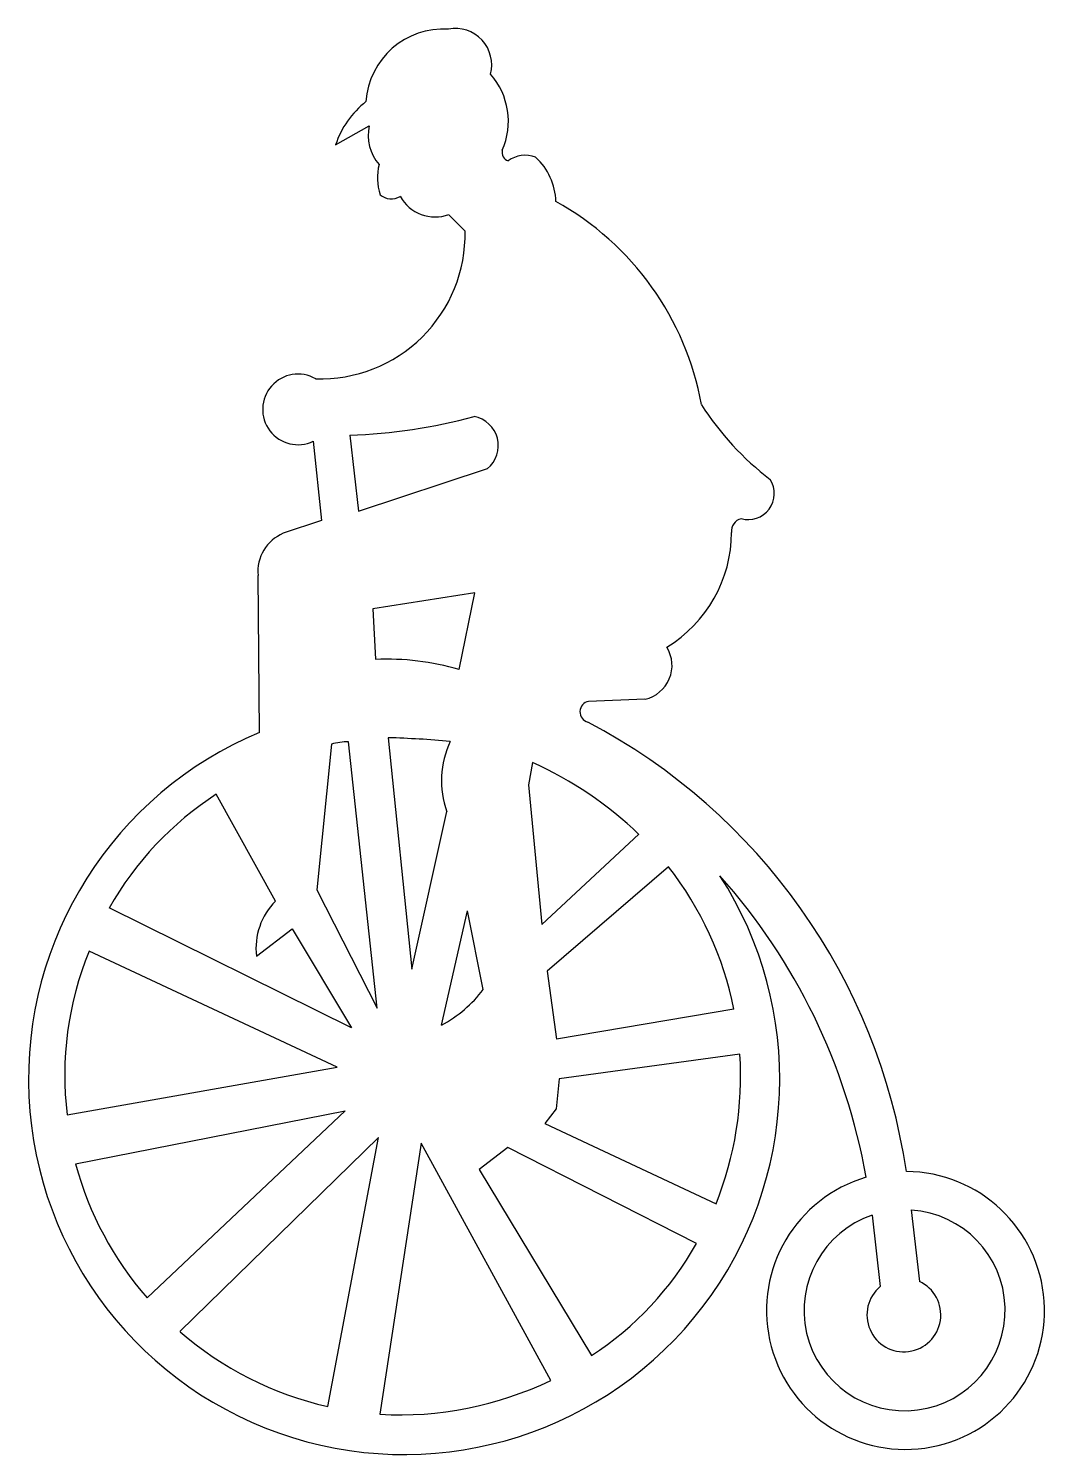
# Model space of a CAD drawing. Extents: x 0 to 10.2, y 0 to 14.3.
import ezdxf

# ---------------------------------------------------------------- set-up
doc = ezdxf.new("R2010")
doc.units = 0
doc.layers.add('1', color=7, linetype='CONTINUOUS')
doc.layers.add('2', color=7, linetype='CONTINUOUS')

msp = doc.modelspace()

# ---------------------------------------------------------------- linework, layer by layer
at = {"layer": '1', "color": 2}
for p, q in [((3.261, 10.227), (3.349, 9.466)), ((3.349, 9.466), (4.64, 9.893)), ((6.452, 5.903), (5.238, 4.858)), ((2.932, 5.671), (3.535, 4.486)), ((4.599, 4.675), (4.442, 5.461)), ((3.135, 3.895), (0.651, 5.058)), ((5.238, 4.858), (5.333, 4.178)), ((1.231, 1.584), (3.217, 3.458)), ((5.214, 3.33), (6.93, 2.525)), ((3.548, 3.19), (1.561, 1.246)), ((3.041, 0.497), (3.548, 3.19)), ((3.977, 3.134), (3.564, 0.418)), ((5.274, 0.758), (3.977, 3.134)), ((6.735, 2.13), (4.843, 3.091)), ((4.556, 2.869), (5.683, 1.006))]:
    msp.add_line(p, q, dxfattribs=at)
at = {"layer": '1', "color": 2, "linetype": 'BYBLOCK'}
for p, q in [((4.514, 8.647), (3.493, 8.489)), ((4.357, 7.881), (4.514, 8.647)), ((3.493, 8.489), (3.519, 7.983)), ((3.535, 4.486), (3.249, 7.156)), ((3.249, 7.154), (3.249, 7.156)), ((3.647, 7.196), (3.882, 4.878)), ((3.077, 7.132), (2.932, 5.671)), ((5.092, 6.949), (5.05, 6.724)), ((5.05, 6.724), (5.185, 5.324)), ((2.518, 5.56), (1.925, 6.631)), ((3.882, 4.878), (4.233, 6.456)), ((5.185, 5.324), (6.158, 6.229)), ((3.28, 4.291), (0.853, 5.491)), ((4.181, 4.316), (4.442, 5.461)), ((2.326, 5.008), (2.686, 5.281)), ((2.686, 5.281), (3.28, 4.291)), ((7.108, 4.477), (5.333, 4.178)), ((7.169, 4.026), (5.358, 3.779)), ((0.432, 3.417), (3.135, 3.895)), ((5.358, 3.779), (5.33, 3.478)), ((0.516, 2.929), (3.217, 3.458)), ((5.33, 3.478), (5.214, 3.33)), ((4.843, 3.091), (4.556, 2.869)), ((8.885, 2.465), (8.966, 1.75)), ((8.494, 2.414), (8.575, 1.699))]:
    msp.add_line(p, q, dxfattribs=at)
for centre, radius, start, end in [((3.08, 15.649), 5.425, 271.9096, 285.2558), ((4.451, 10.123), 0.298, 309.4109, 79.0688), ((3.624, 5.346), 2.638, 73.8665, 92.2811), ((3.274, 6.367), 0.79, 91.7776, 104.4065), ((3.374, -2.721), 9.921, 84.8367, 88.4231), ((5.117, 6.766), 0.937, 155.1371, 199.3416), ((3.51, 3.462), 3.829, 46.2536, 65.5921), ((3.71, 3.878), 3.281, 122.972, 150.5648), ((3.774, 3.809), 3.401, 11.3395, 38.0265), ((2.993, 5.086), 0.671, 135.0389, 186.6876), ((3.676, 3.819), 3.269, 157.7457, 187.0659), ((3.553, 5.47), 1.314, 298.5697, 322.7512), ((3.708, 3.809), 3.468, 338.2819, 3.5942), ((3.784, 3.803), 3.383, 194.9827, 220.9973), ((8.818, 1.46), 1.007, 108.712, 86.1447), ((3.929, 3.701), 3.215, 303.0575, 330.7656), ((8.811, 1.414), 0.37, 129.6015, 65.2551), ((3.8, 3.831), 3.42, 229.1131, 257.1896), ((3.766, 3.872), 3.46, 266.6538, 295.8421)]:
    msp.add_arc(centre, radius, start, end, dxfattribs=at)
at = {"layer": '2', "color": 1, "linetype": 'BYBLOCK'}
for p, q in [((3.119, 13.136), (3.455, 13.328)), ((4.255, 12.437), (4.417, 12.272)), ((2.896, 10.167), (2.977, 9.373)), ((2.977, 9.373), (2.596, 9.245))]:
    msp.add_line(p, q, dxfattribs=at)
at = {"layer": '2', "color": 1}
for p, q in [((2.357, 7.248), (2.343, 8.823)), ((6.218, 7.583), (5.654, 7.561))]:
    msp.add_line(p, q, dxfattribs=at)
at = {"layer": '2', "color": 1, "linetype": 'BYBLOCK'}
for centre, radius, start, end in [((4.2, 13.519), 0.778, 86.241, 176.2351), ((4.321, 13.94), 0.362, 344.7129, 101.2191), ((4.137, 13.372), 0.713, 336.0669, 41.4542), ((4, 12.841), 0.929, 128.3305, 161.5052), ((3.914, 13.238), 0.468, 168.9957, 219.7957), ((4.876, 13.061), 0.0898, 166.0405, 252.0457), ((5.018, 12.747), 0.285, 68.663, 126.7874), ((4.705, 12.553), 0.621, 1.3433, 47.7472), ((4.083, 12.806), 0.544, 165.8604, 198.0806), ((3.677, 12.764), 0.169, 228.5919, 301.8777), ((4.118, 12.816), 0.402, 209.0146, 289.8794), ((3.914, 10.017), 2.916, 10.2034, 61.0518), ((2.967, 12.242), 1.45, 268.1352, 1.1874), ((2.743, 10.486), 0.354, 59.9523, 295.6895), ((9.272, 12.13), 2.957, 212.6882, 232.4978), ((7.252, 9.643), 0.261, 254.0839, 32.693), ((7.212, 9.268), 0.127, 104.424, 187.0213), ((2.758, 8.861), 0.417, 112.8589, 185.2246), ((5.73, 9.261), 1.356, 301.4078, 359.6466), ((6.142, 7.921), 0.347, 282.7031, 31.7293), ((5.674, 7.456), 0.107, 100.9603, 255.1454), ((2.808, 1.961), 6.093, 8.3937, 62.2341), ((3.806, 3.777), 3.762, 112.6609, 32.7782), ((2.392, 1.731), 6.133, 9.9743, 41.7355), ((8.827, 1.458), 1.392, 106.4715, 89.613)]:
    msp.add_arc(centre, radius, start, end, dxfattribs=at)

doc.saveas('drawing.dxf')
